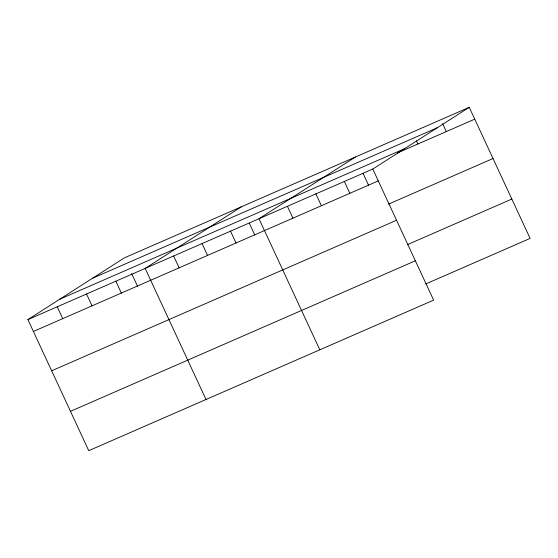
<?xml version="1.0" encoding="UTF-8"?>
<svg xmlns="http://www.w3.org/2000/svg" width="558" height="558" viewBox="0 0 558 558"><rect width="100%" height="100%" fill="white"/><g stroke="black" fill="none" stroke-linecap="round" stroke-linejoin="round"><path stroke-width="0.84" d="M469.25 107.324L372.786 169.046L433.629 300.134L88.743 450.676L27.9 319.594L124.371 257.866L469.25 107.324L530.1 238.406L425.775 283.945M241.628 206.683L145.164 268.412L206.007 399.493M355.439 157L258.975 218.729L319.818 349.81M92.537 278.24L437.416 127.691M59.734 299.228L404.62 148.679M397.296 152.983L474.753 119.168M27.9 319.594L372.786 169.046M33.403 331.445L378.282 180.897M388.689 204.061L493.021 158.521M51.664 370.791L396.55 220.243M407.507 244.599L511.832 199.06M70.482 411.33L415.368 260.781M442.634 123.695L446.302 131.59M416.38 140.853L417.851 144.013M363.132 173.573L368.615 185.375M344.328 181.469L349.831 193.319M315.877 193.891L321.38 205.735M287.426 206.307L292.922 218.157M249.321 223.256L254.804 235.058M230.517 231.151L236.02 242.995M202.066 243.567L207.569 255.418M173.615 255.989L179.111 267.84M131.695 273.65L137.54 286.247M115.848 281.204L121.344 293.055M86.532 294.003L92.028 305.854M57.216 306.795L62.712 318.646"/></g></svg>
